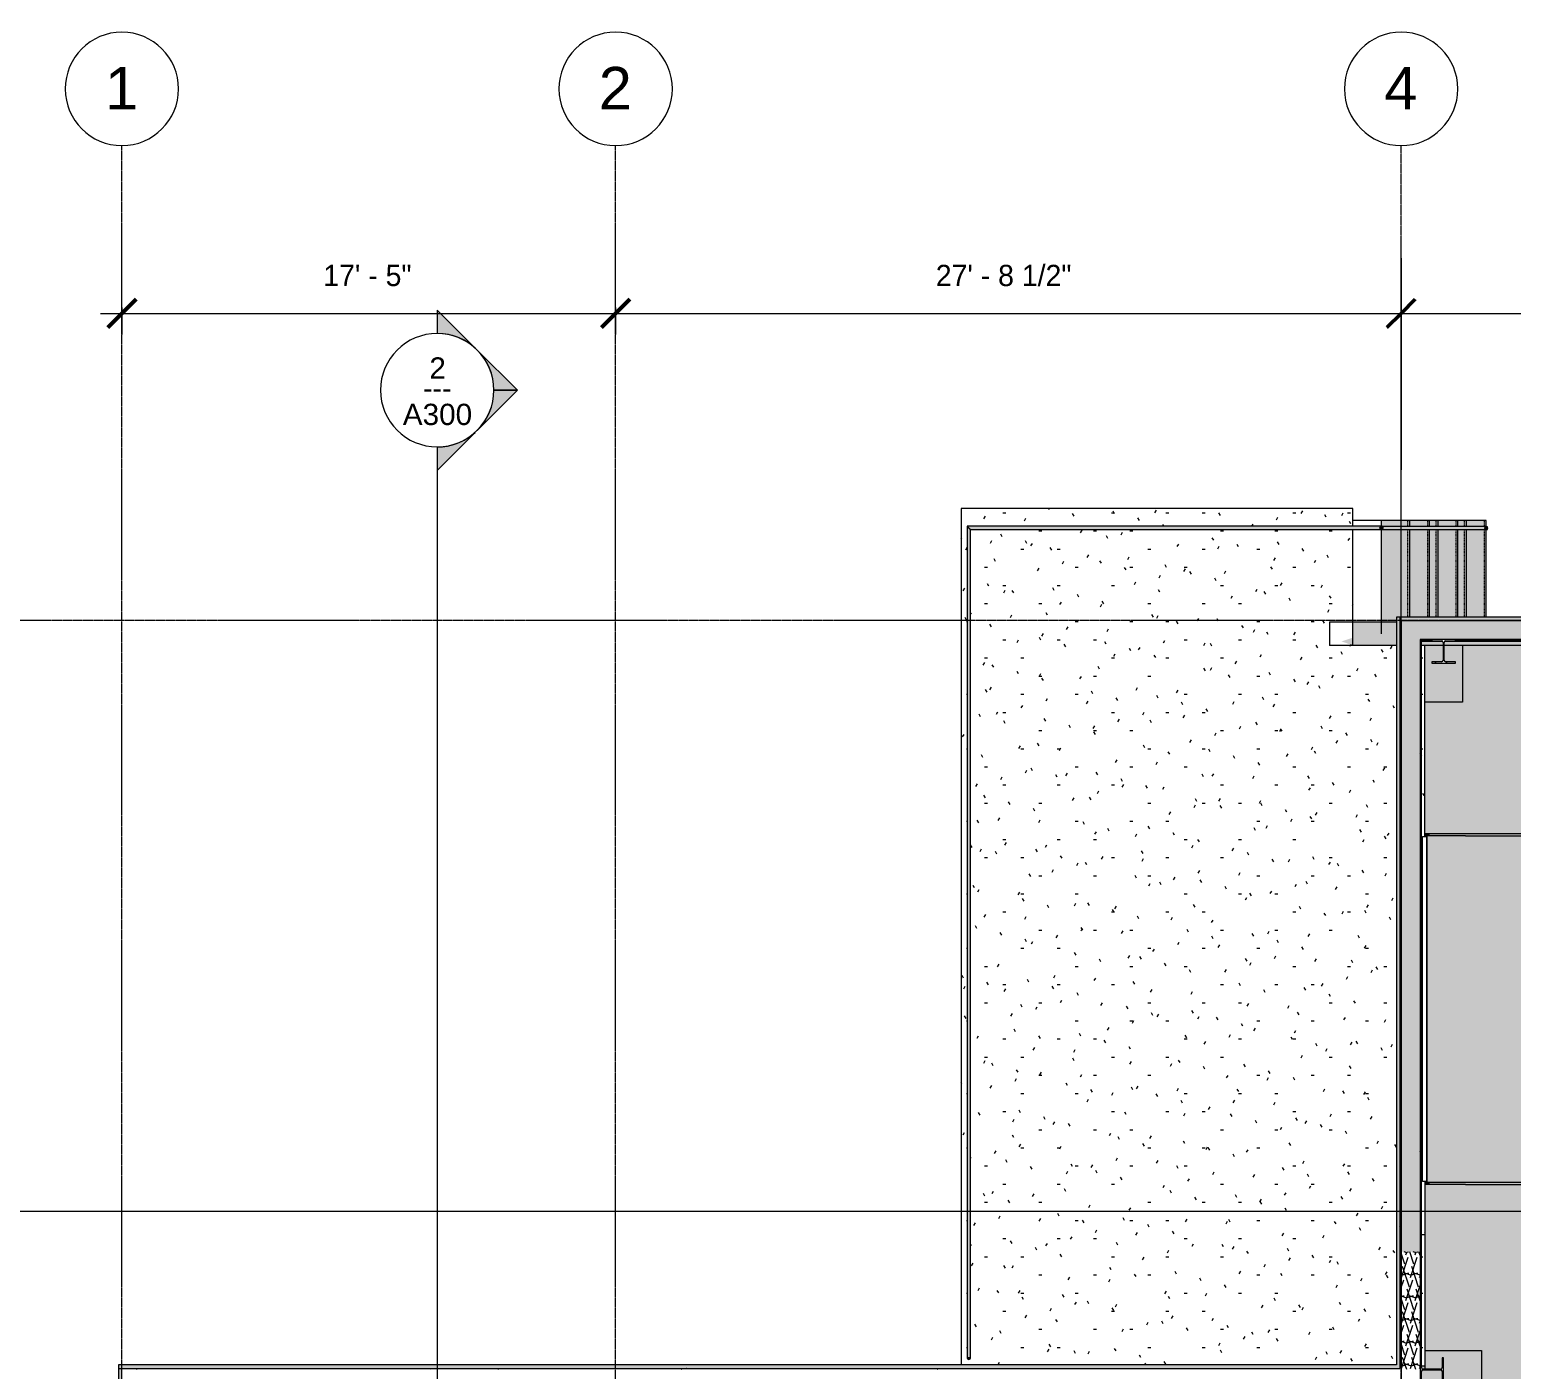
# Model space of a CAD drawing. Header units: inches. Extents: x -4124 to -1243, y 10241 to 12024.
# Drawn here: x -3607 to -2980, y 11457 to 12024 of the extents above; entities that cross this region are included whole.
import ezdxf

# ---------------------------------------------------------------- set-up
doc = ezdxf.new("R2010")
doc.units = ezdxf.units.IN
doc.header["$MEASUREMENT"] = 0
doc.linetypes.add('Grid Line 1_2_', pattern=[0.875, 0.5, -0.125, 0.125, -0.125])
doc.linetypes.add('Overhead 1_16_', pattern=[0.101562, 0.0625, -0.039062])
for name, color, linetype, lineweight in [('A-ANNO-DIMS', 211, 'Continuous', 9), ('A-ANNO-DIMS-96', 211, 'Continuous', 9), ('A-DOOR', 31, 'Continuous', 13), ('A-FLOR-HRAL', 11, 'Continuous', 9), ('A-WALL', 113, 'Continuous', 13), ('A-WALL-PATT', 111, 'Continuous', 20), ('C-BLDG-PADS', 91, 'Continuous', 13), ('C-TOPO', 7, 'Continuous', 9), ('G-ANNO-SYMB', 111, 'Continuous', 9), ('S-COLS', 52, 'Continuous', 13), ('S-FNDN', 32, 'Continuous', 13), ('S-GRID', 1, 'Continuous', 9), ('S-GRID-IDEN', 1, 'Continuous', 9), ('S-STRS', 31, 'Continuous', 9)]:
    doc.layers.add(name, color=color, linetype=linetype, lineweight=lineweight)
doc.styles.add('Arial', font='arial.ttf', dxfattribs={"height": 18})
doc.styles.add('Arial_1', font='arial.ttf', dxfattribs={"height": 9})
doc.styles.add('Century Gothic_1', font='', dxfattribs={"height": 9})
doc.styles.get('Century Gothic_1').set_extended_font_data('Century Gothic')
doc.dimstyles.new('OD__1_16__Tol__', dxfattribs={"dimscale": 12, "dimtxt": 9.397514, "dimasz": 1, "dimexe": 0.75, "dimexo": 0.5, "dimgap": 0.75, "dimtad": 1, "dimdec": 4, "dimrnd": 0.0625, "dimzin": 3, "dimdsep": 46, "dimlunit": 4, "dimtxsty": 'Century Gothic_1', "dimblk1": 'OBLIQUE', "dimblk2": 'OBLIQUE', "dimsah": 1, "dimcen": 0.09, "dimdle": 0.75, "dimazin": 0, "dimtfac": 1, "dimtdec": 4, "dimtix": 1, "dimtmove": 0, "dimatfit": 3, "dimfxl": 1, "dimtvp": 1, "dimtfill": 1, "dimfrac": 2, "dimtolj": 1, "dimtzin": 0, "dimarcsym": 2})
pattern_1 = [(161.57, (0.48, 0.48), (-3.83995378, -1.544e-05), [0, -27.322, 3.034, 0]), (18.43, (-0.48, 0.48), (-3.83995378, 1.544e-05), [0, -27.322, 3.034, 0]), (108.43, (0.48, 0.48), (1.919622, -9.60052459), [9.106, -21.25]), (71.57, (-0.48, 0.48), (1.919622, 9.60052459), [9.106, -21.25])]
pattern_2 = [(0, (0, 0), (30.72, 7.68), [1.267, -21.773, 1.267, -21.773, -122.88]), (0, (0, 0), (30.72, 7.68), [-46.08, 1.267, -44.813, 1.267, -21.773, -53.76]), (0, (0, 0), (30.72, 7.68), [-115.2, 1.267, -14.093, 1.267, -37.133]), (120, (11.52, 3.84), (-22.011075, 22.7643004), [1.267, -21.773, 1.267, -21.773, -122.88]), (120, (11.52, 3.84), (-22.011075, 22.7643004), [-46.08, 1.267, -44.813, 1.267, -21.773, -53.76]), (120, (11.52, 3.84), (-22.011075, 22.7643004), [-115.2, 1.267, -14.093, 1.267, -37.133]), (240, (15.36, 19.2), (-8.708925, -30.4443004), [1.267, -21.773, 1.267, -21.773, -122.88]), (240, (15.36, 19.2), (-8.708925, -30.4443004), [-46.08, 1.267, -44.813, 1.267, -21.773, -53.76]), (240, (15.36, 19.2), (-8.708925, -30.4443004), [-115.2, 1.267, -14.093, 1.267, -37.133])]

# ---------------------------------------------------------------- blocks, each defined once
blk = doc.blocks.new('Door-Sectional_DesignersChoice_Amarr - 16_x8_-1633680-FLOOR PLAN - MEZZANINE')
at = {"layer": 'A-DOOR', "lineweight": 9}
for points in [[(-8.28, -41.4), (-8.28, -42.11), (-7.28, -42.11), (-7.28, -40.75), (-8.28, -40.75), (-8.28, -41.34)], [(-8.28, -45.8), (-8.28, -57.61), (-7.28, -57.61), (-7.28, -42.11), (-8.28, -42.11), (-8.28, -44.25)], [(139.28, -41.4), (139.28, -42.11), (140.28, -42.11), (140.28, -40.75), (139.28, -40.75), (139.28, -41.34)], [(139.28, -45.8), (139.28, -57.61), (140.28, -57.61), (140.28, -42.11), (139.28, -42.11), (139.28, -44.25)], [(-8.28, -57.61), (-8.28, -201.4), (-7.28, -201.4), (-7.28, -57.61)], [(139.28, -201.4), (140.28, -201.4), (140.28, -57.61), (139.28, -57.61), (139.28, -132.99)]]:
    blk.add_hatch(color=8, dxfattribs=at).paths.add_polyline_path(points, flags=0)
at = {"layer": 'A-DOOR', "color": 8, "lineweight": 9}
for p, q in [((-8.28, -42.11), (-8.28, -40.75)), ((-8.28, -40.75), (-7.28, -40.75)), ((-8.28, -57.61), (-8.28, -42.11)), ((-7.28, -42.11), (-8.28, -42.11)), ((-7.28, -40.75), (-7.28, -42.11)), ((-7.28, -42.11), (-7.28, -57.61)), ((-7, -39.47), (-7, -39.4)), ((-7, -39.4), (139, -39.4)), ((-7, -41.34), (-7, -39.47)), ((-7, -39.47), (139, -39.47)), ((-7, -41.4), (-7, -41.34)), ((-7, -41.34), (139, -41.34)), ((-7, -41.4), (139, -41.4)), ((139, -39.4), (139, -39.47)), ((139, -39.47), (139, -41.34)), ((139, -41.34), (139, -41.4)), ((139.28, -42.11), (139.28, -40.75)), ((139.28, -40.75), (140.28, -40.75)), ((139.28, -57.61), (139.28, -42.11)), ((140.28, -42.11), (139.28, -42.11)), ((140.28, -40.75), (140.28, -42.11)), ((140.28, -42.11), (140.28, -57.61)), ((-8.28, -57.61), (-8.28, -201.4)), ((-7.28, -57.61), (-7.28, -201.4)), ((139.28, -57.61), (139.28, -201.4)), ((140.28, -57.61), (140.28, -201.4)), ((-7.28, -201.4), (-8.28, -201.4)), ((140.28, -201.4), (139.28, -201.4))]:
    blk.add_line(p, q, dxfattribs=at)
blk = doc.blocks.new('Railing - Lapeyre - 1 1_2_ Post-1355937-FLOOR PLAN - MEZZANINE')
at = {"layer": 'A-FLOR-HRAL'}
blk.add_hatch(color=253, dxfattribs=at).paths.add_polyline_path([(0.06, 0.74), (0, 0.75), (-0.33, 0.67), (-0.41, 0.62), (-0.63, 0.4), (-0.65, 0.37), (-0.72, 0.19), (-0.72, 0), (-0.63, 0.02), (-0.55, 0.33), (-0.53, 0.37), (-0.38, 0.56), (-0.19, 0.67), (0.04, 0.74)], flags=0)
at = {"layer": 'A-FLOR-HRAL', "color": 8}
blk.add_arc((0, 0), 0.75, 85.3095, 180, dxfattribs=at)
blk = doc.blocks.new('Railing - Lapeyre - 1 1_2_ Post-V1-FLOOR PLAN - MEZZANINE')
at = {"layer": 'A-FLOR-HRAL'}
blk.add_hatch(color=253, dxfattribs=at).paths.add_polyline_path([(0, -0.75), (0.19, -0.72), (0.37, -0.65), (0.53, -0.53), (0.65, -0.38), (0.72, -0.19), (0.72, 0), (-0.75, 0), (-0.72, -0.19), (-0.65, -0.38), (-0.53, -0.53), (-0.38, -0.65), (-0.19, -0.72), (0, -0.75)], flags=0)
at = {"layer": 'A-FLOR-HRAL', "color": 8}
blk.add_arc((0, 0), 0.75, 180, 360, dxfattribs=at)
blk = doc.blocks.new('Railing - Railing-1339868-FLOOR PLAN - MEZZANINE')
at = {"layer": 'A-FLOR-HRAL'}
for points in [[(-3209.95, 11461.9), (-3208.45, 11461.9), (-3208.48, 11812.42), (-3209.95, 11813.87), (-3209.95, 11463.12)], [(-3208.45, 11812.4), (-3035.01, 11812.42), (-3035.2, 11812.62), (-3035.28, 11812.77), (-3035.32, 11812.95), (-3035.31, 11813.15), (-3035.25, 11813.34), (-3035.13, 11813.52), (-3035.11, 11813.55), (-3034.95, 11813.68), (-3034.77, 11813.75), (-3034.58, 11813.79), (-3034.58, 11813.9), (-3209.93, 11813.87), (-3208.48, 11812.42)]]:
    blk.add_hatch(color=253, dxfattribs=at).paths.add_polyline_path(points, flags=0)
at = {"layer": 'A-FLOR-HRAL', "color": 8}
for p, q in [((-3034.58, 11813.9), (-3209.95, 11813.9)), ((-3209.95, 11813.9), (-3209.95, 11461.9)), ((-3208.45, 11812.4), (-3034.58, 11812.4)), ((-3208.45, 11461.9), (-3208.45, 11812.4)), ((-3034.58, 11813.9), (-3034.58, 11813.79)), ((-3208.45, 11461.9), (-3209.95, 11461.9))]:
    blk.add_line(p, q, dxfattribs=at)
blk.add_open_spline([(-3209.95, 11813.9), (-3209.95, 11813.9), (-3209.94, 11813.88), (-3209.9, 11813.84), (-3209.85, 11813.8), (-3209.81, 11813.75), (-3209.77, 11813.71), (-3209.72, 11813.66), (-3209.66, 11813.6), (-3209.59, 11813.54), (-3209.54, 11813.48), (-3209.49, 11813.43), (-3209.44, 11813.39), (-3209.4, 11813.34), (-3209.35, 11813.29), (-3209.3, 11813.24), (-3209.25, 11813.19), (-3209.2, 11813.15), (-3209.15, 11813.1), (-3209.11, 11813.05), (-3209.06, 11813), (-3209.01, 11812.95), (-3208.96, 11812.9), (-3208.92, 11812.86), (-3208.87, 11812.81), (-3208.83, 11812.77), (-3208.79, 11812.73), (-3208.73, 11812.68), (-3208.68, 11812.63), (-3208.64, 11812.58), (-3208.6, 11812.54), (-3208.55, 11812.49), (-3208.51, 11812.45), (-3208.47, 11812.41), (-3208.45, 11812.4), (-3208.45, 11812.4)], degree=3, knots=[0, 0, 0, 0, 0.083333, 0.125, 0.166667, 0.208333, 0.229167, 0.25, 0.291667, 0.333333, 0.354167, 0.375, 0.395833, 0.416667, 0.4375, 0.458333, 0.479167, 0.5, 0.520833, 0.541667, 0.5625, 0.583333, 0.604167, 0.625, 0.645833, 0.666667, 0.6875, 0.708333, 0.75, 0.770833, 0.791667, 0.833333, 0.875, 0.916667, 1, 1, 1, 1], dxfattribs=at)
at = {"rotation": 269.9999999999996}
blk.add_blockref('Railing - Lapeyre - 1 1_2_ Post-1355937-FLOOR PLAN - MEZZANINE', (-3034.58, 11813.15), dxfattribs=at)
blk.add_blockref('Railing - Lapeyre - 1 1_2_ Post-V1-FLOOR PLAN - MEZZANINE', (-3209.2, 11461.9))
blk = doc.blocks.new('Railing - Lapeyre - 1 1_2_ Post-1355956-FLOOR PLAN - MEZZANINE')
at = {"layer": 'A-FLOR-HRAL'}
blk.add_hatch(color=253, dxfattribs=at).paths.add_polyline_path([(0.75, 0), (0.72, 0.19), (0.65, 0.37), (0.53, 0.53), (0.37, 0.65), (0.19, 0.72), (0, 0.75), (-0.19, 0.72), (-0.38, 0.65), (-0.53, 0.53), (-0.65, 0.37), (-0.72, 0.19), (-0.75, 0), (-0.72, -0.19), (-0.65, -0.38), (-0.53, -0.53), (-0.38, -0.65), (-0.19, -0.72), (0, -0.75), (0.19, -0.72), (0.37, -0.65), (0.53, -0.53), (0.65, -0.38), (0.72, -0.19)], flags=0)
at = {"layer": 'A-FLOR-HRAL', "color": 8}
for start, end in [(360, 180), (180, 360)]:
    blk.add_arc((0, 0), 0.75, start, end, dxfattribs=at)
blk = doc.blocks.new('Railing - Railing-1340472-FLOOR PLAN - MEZZANINE')
at = {"layer": 'A-FLOR-HRAL'}
for points in [[(-3026.73, 11812.27), (-3026.21, 11812.27), (-3026.21, 11813.77), (-3034.14, 11813.75), (-3033.95, 11813.55), (-3033.88, 11813.4), (-3033.85, 11813.34), (-3033.84, 11812.95), (-3033.91, 11812.69), (-3034.02, 11812.54), (-3034.18, 11812.4), (-3034.26, 11812.35), (-3034.38, 11812.3), (-3034.38, 11812.27), (-3034.05, 11812.27)], [(-2990.74, 11812.27), (-2990.4, 11812.3), (-2990.58, 11812.37), (-2990.74, 11812.49), (-2990.86, 11812.65), (-2990.93, 11812.83), (-2990.96, 11813.02), (-2990.93, 11813.22), (-2990.86, 11813.4), (-2990.74, 11813.55), (-2990.58, 11813.67), (-2990.4, 11813.75), (-2990.4, 11813.77), (-3026.21, 11813.77), (-3026.21, 11812.27), (-2990.96, 11812.27)]]:
    blk.add_hatch(color=253, dxfattribs=at).paths.add_polyline_path(points, flags=0)
at = {"layer": 'A-FLOR-HRAL', "color": 8}
for p, q in [((-3026.21, 11813.77), (-3034.58, 11813.77)), ((-3026.21, 11812.27), (-3034.58, 11812.27)), ((-2990.21, 11813.77), (-3026.21, 11813.77)), ((-2990.21, 11812.27), (-3026.21, 11812.27))]:
    blk.add_line(p, q, dxfattribs=at)
at = {"rotation": 270}
for p in [(-3034.58, 11813.02), (-2990.21, 11813.02)]:
    blk.add_blockref('Railing - Lapeyre - 1 1_2_ Post-1355956-FLOOR PLAN - MEZZANINE', p, dxfattribs=at)
blk = doc.blocks.new('W-Wide Flange-Column - W10X49-V16-FLOOR PLAN - MEZZANINE')
at = {"layer": 'S-COLS', "lineweight": 9}
h = blk.add_hatch(dxfattribs=at)
h.set_pattern_fill('FP_21', color=8, style=0, pattern_type=2)
h.set_pattern_definition([(45, (3008.203, -11760.905), (-9.503515, 9.503515), []), (45, (3008.203, -11746.505), (-9.503515, 9.503515), [])])
h.paths.add_polyline_path([(5, -4.99), (5, -4.43), (0.86, -4.43), (0.37, -4.23), (0.17, -3.74), (0.17, 3.74), (0.37, 4.23), (0.86, 4.43), (5, 4.43), (5, 4.99), (-5, 4.98), (-5, 4.43), (-0.86, 4.43), (-0.37, 4.23), (-0.17, 3.74), (-0.17, -3.74), (-0.37, -4.23), (-0.86, -4.43), (-5, -4.43), (-5, -4.99), (0.59, -4.99)], flags=0)
for p, q in [((5, 4.99), (-5, 4.99)), ((-5, 4.99), (-5, 4.43)), ((-5, 4.43), (-0.86, 4.43)), ((-0.17, 3.74), (-0.17, -3.74)), ((0.17, -3.74), (0.17, 3.74)), ((0.86, 4.43), (5, 4.43)), ((5, 4.43), (5, 4.99)), ((-0.86, -4.43), (-5, -4.43)), ((-5, -4.43), (-5, -4.99)), ((-5, -4.99), (5, -4.99)), ((5, -4.43), (0.86, -4.43)), ((5, -4.99), (5, -4.43))]:
    blk.add_line(p, q, dxfattribs=at)
for centre, start, end in [((-0.86, 3.74), 0, 90), ((0.86, 3.74), 90, 180), ((-0.86, -3.74), 270, 0), ((0.86, -3.74), 180, 270)]:
    blk.add_arc(centre, 0.691, start, end, dxfattribs=at)
blk = doc.blocks.new('W-Wide Flange-Column - W10X49-1634179-FLOOR PLAN - MEZZANINE')
at = {"layer": 'S-COLS', "lineweight": 9}
h = blk.add_hatch(dxfattribs=at)
h.set_pattern_fill('FP_22', color=8, style=0, pattern_type=2)
h.set_pattern_definition([(315, (-11456.895, -3013.213), (9.503515, 9.503515), []), (315, (-11442.495, -3013.213), (9.503515, 9.503515), [])])
h.paths.add_polyline_path([(-5, 4.68), (-5, 4.43), (-0.79, 4.4), (-0.37, 4.23), (-0.17, 3.74), (-0.17, -3.74), (-0.37, -4.23), (-0.86, -4.43), (-5, -4.43), (-5, -4.99), (5, -4.99), (5, -4.43), (0.86, -4.43), (0.37, -4.23), (0.17, -3.74), (0.17, 3.74), (0.37, 4.23), (0.86, 4.43), (5, 4.43), (5, 4.99), (-5, 4.99)], flags=0)
for p, q in [((5, 4.99), (-5, 4.99)), ((-5, 4.99), (-5, 4.43)), ((-5, 4.43), (-0.86, 4.43)), ((-0.17, 3.74), (-0.17, -3.74)), ((0.17, -3.74), (0.17, 3.74)), ((0.86, 4.43), (5, 4.43)), ((5, 4.43), (5, 4.99)), ((-0.86, -4.43), (-5, -4.43)), ((-5, -4.43), (-5, -4.99)), ((-5, -4.99), (5, -4.99)), ((5, -4.43), (0.86, -4.43)), ((5, -4.99), (5, -4.43))]:
    blk.add_line(p, q, dxfattribs=at)
for centre, start, end in [((-0.86, 3.74), 0, 90), ((0.86, 3.74), 90, 180), ((-0.86, -3.74), 270, 0), ((0.86, -3.74), 180, 270)]:
    blk.add_arc(centre, 0.691, start, end, dxfattribs=at)
blk = doc.blocks.new('Section - Section Head - Filled-22785-FLOOR PLAN - MEZZANINE')
at = {"layer": 'G-ANNO-SYMB'}
h = blk.add_hatch(color=256, dxfattribs=at)
edge = h.paths.add_edge_path(flags=0)
edge.add_line((-0.4268, 0.1768), (-0.25, 0.3536))
edge.add_line((-0.25, 0.3536), (-0.25, 0.25))
edge.add_arc((-0.25, 0), 0.25, 90, 135)
h = blk.add_hatch(color=256, dxfattribs=at)
edge = h.paths.add_edge_path(flags=0)
edge.add_arc((-0.25, 0), 0.25, 45, 90)
edge.add_line((-0.25, 0.25), (-0.25, 0.3536))
edge.add_line((-0.25, 0.3536), (-0.0732, 0.1768))
h = blk.add_hatch(color=256, dxfattribs=at)
edge = h.paths.add_edge_path(flags=0)
edge.add_arc((-0.25, 0), 0.2503, 137.9216, 180)
edge.add_line((-0.5003, 0), (-0.6036, 0))
edge.add_line((-0.6036, 0), (-0.4358, 0.1678))
h = blk.add_hatch(color=256, dxfattribs=at)
edge = h.paths.add_edge_path(flags=0)
edge.add_line((-0.0642, 0.1678), (0.1036, 0))
edge.add_line((0.1036, 0), (0.0003, 0))
edge.add_arc((-0.25, 0), 0.2503, 0, 42.0784)
for p, q in [((-0.25, 0.3536), (-0.4268, 0.1768)), ((-0.25, 0.25), (-0.25, 0.3536)), ((-0.0732, 0.1768), (-0.25, 0.3536)), ((-0.25, 0.3536), (-0.25, 0.25)), ((-0.4358, 0.1678), (-0.6036, 0)), ((0.1036, 0), (-0.0642, 0.1678)), ((-0.6036, 0), (-0.5003, 0)), ((0.0003, 0), (0.1036, 0))]:
    blk.add_line(p, q, dxfattribs=at)
for centre, radius, start, end in [((-0.2503, 0), 0.25, 360, 180), ((-0.25, 0), 0.25, 90, 135), ((-0.25, 0), 0.25, 45, 90), ((-0.25, 0), 0.2503, 137.9216, 180), ((-0.25, 0), 0.2503, 0, 42.0784), ((-0.2503, 0), 0.25, 180, 360)]:
    blk.add_arc(centre, radius, start, end, dxfattribs=at)
blk = doc.blocks.new('Grid - Grid Head - Circle-50561-FLOOR PLAN - MEZZANINE')
at = {"layer": 'S-GRID-IDEN'}
for start, end in [(360, 180), (180, 360)]:
    blk.add_arc((0, 0), 0.25, start, end, dxfattribs=at)
blk = doc.blocks.new('DIMBLOCK6-FLOOR PLAN - MEZZANINE')
at = {"layer": 'A-ANNO-DIMS-96', "lineweight": 50}
for p, q in [((-3567.7, 11903.96), (-3561.7, 11909.96)), ((-3358.7, 11903.96), (-3352.7, 11909.96)), ((-3567.7, 11903.96), (-3573.7, 11897.96)), ((-3358.7, 11903.96), (-3364.7, 11897.96))]:
    blk.add_line(p, q, dxfattribs=at)
at = {"layer": 'A-ANNO-DIMS-96'}
for p, q in [((-3567.7, 11906.45), (-3567.7, 11894.96)), ((-3567.7, 11903.96), (-3567.7, 11906.45)), ((-3358.7, 11906.45), (-3358.7, 11894.96)), ((-3358.7, 11903.96), (-3358.7, 11906.45)), ((-3576.7, 11903.96), (-3358.7, 11903.96))]:
    blk.add_line(p, q, dxfattribs=at)
at = {"layer": 'A-ANNO-DIMS-96', "color": 0, "insert": (-3482.45, 11924.5), "char_height": 9, "width": 46.1821, "attachment_point": 1, "line_spacing_factor": 0.984502, "style": 'Century Gothic_1', "bg_fill": 3, "box_fill_scale": 1.25, "bg_fill_color": 256, "bg_fill_true_color": 13158600, "bg_fill_transparency": 0}
blk.add_mtext('17\' - 5"', dxfattribs=at)
blk = doc.blocks.new('_Oblique')
at = {"color": 0, "linetype": 'ByBlock', "lineweight": -2}
blk.add_line((-0.5, -0.5), (0.5, 0.5), dxfattribs=at)
blk = doc.blocks.new('DIMBLOCK7-FLOOR PLAN - MEZZANINE')
at = {"layer": 'A-ANNO-DIMS-96', "lineweight": 50}
for p, q in [((-3358.7, 11903.96), (-3352.7, 11909.96)), ((-3026.2, 11903.96), (-3020.2, 11909.96)), ((-3358.7, 11903.96), (-3364.7, 11897.96)), ((-3026.2, 11903.96), (-3032.2, 11897.96))]:
    blk.add_line(p, q, dxfattribs=at)
at = {"layer": 'A-ANNO-DIMS-96'}
for p, q in [((-3358.7, 11906.45), (-3358.7, 11894.96)), ((-3358.7, 11903.96), (-3358.7, 11906.45)), ((-3026.2, 11906.45), (-3026.2, 11894.96)), ((-3026.2, 11903.96), (-3026.2, 11906.45)), ((-3358.7, 11903.96), (-3026.2, 11903.96))]:
    blk.add_line(p, q, dxfattribs=at)
at = {"layer": 'A-ANNO-DIMS-96', "color": 0, "insert": (-3223.18, 11924.5), "char_height": 9, "width": 73.7481, "attachment_point": 1, "line_spacing_factor": 0.984502, "style": 'Century Gothic_1', "bg_fill": 3, "box_fill_scale": 1.25, "bg_fill_color": 256, "bg_fill_true_color": 13158600, "bg_fill_transparency": 0}
blk.add_mtext('27\' - 8 1/2"', dxfattribs=at)
blk = doc.blocks.new('DIMBLOCK8-FLOOR PLAN - MEZZANINE')
at = {"layer": 'A-ANNO-DIMS-96', "lineweight": 50}
for p, q in [((-3026.2, 11903.96), (-3020.2, 11909.96)), ((-2712.2, 11903.96), (-2706.2, 11909.96)), ((-3026.2, 11903.96), (-3032.2, 11897.96)), ((-2712.2, 11903.96), (-2718.2, 11897.96))]:
    blk.add_line(p, q, dxfattribs=at)
at = {"layer": 'A-ANNO-DIMS-96'}
for p, q in [((-3026.2, 11906.45), (-3026.2, 11894.96)), ((-3026.2, 11903.96), (-3026.2, 11906.45)), ((-2712.2, 11906.45), (-2712.2, 11894.96)), ((-2712.2, 11903.96), (-2712.2, 11906.45)), ((-3026.2, 11903.96), (-2712.2, 11903.96))]:
    blk.add_line(p, q, dxfattribs=at)
at = {"layer": 'A-ANNO-DIMS-96', "color": 0, "insert": (-2888.45, 11924.5), "char_height": 9, "width": 46.1821, "attachment_point": 1, "line_spacing_factor": 0.984502, "style": 'Century Gothic_1', "bg_fill": 3, "box_fill_scale": 1.25, "bg_fill_color": 256, "bg_fill_true_color": 13158600, "bg_fill_transparency": 0}
blk.add_mtext('26\' - 2"', dxfattribs=at)

msp = doc.modelspace()

# ---------------------------------------------------------------- hatches: boundary and pattern name
at = {"layer": 'A-WALL'}
for color, points in [(7, [(-3028.20325, 11506.77039), (-3026.70325, 11506.77039), (-3026.70325, 11775.38562), (-3028.20325, 11775.38562), (-3028.20325, 11511.91656)]), (254, [(-3026.70325, 11773.88562), (-1585.45325, 11773.88562), (-1585.45325, 11775.38562), (-3026.70325, 11775.38562)]), (7, [(-3026.70325, 11458.89539), (-3026.70325, 11506.77039), (-3028.20325, 11506.77039), (-3028.20325, 11458.89539), (-3026.72912, 11458.89539)]), (7, [(-3569.20325, 11072.39539), (-3567.70325, 11072.39539), (-3567.71392, 11457.39539), (-3569.20325, 11457.39539), (-3569.20325, 11074.46565)])]:
    msp.add_hatch(color=color, dxfattribs=at).paths.add_polyline_path(points, flags=0)
at = {"layer": 'A-WALL', "lineweight": 9}
for points in [[(-3557.70325, 11457.39539), (-3074.20325, 11457.39539), (-3074.20325, 11458.89539), (-3569.20325, 11458.89539), (-3569.20325, 11457.39539), (-3559.07825, 11457.39539)], [(-3028.39069, 11457.39539), (-3026.70325, 11457.39539), (-3026.72912, 11458.89539), (-3074.20325, 11458.89539), (-3074.20325, 11457.39539), (-3037.18084, 11457.39539)]]:
    msp.add_hatch(color=254, dxfattribs=at).paths.add_polyline_path(points, flags=0)
at = {"layer": 'A-WALL-PATT', "lineweight": 9}
h = msp.add_hatch(dxfattribs=at)
h.set_pattern_fill('FP_2', color=8, style=0, pattern_type=2)
h.set_pattern_definition(pattern_2)
h.paths.add_polyline_path([(-3026.20325, 11506.77039), (-3026.20653, 11773.88562), (-3026.70325, 11773.88562), (-3026.70325, 11506.77039)], flags=0)
h = msp.add_hatch(dxfattribs=at)
h.set_pattern_fill('FP_4', color=8, style=0, pattern_type=2)
h.set_pattern_definition(pattern_1)
h.paths.add_polyline_path([(-1866.58834, 11765.88562), (-1585.45325, 11765.88562), (-1585.45325, 11773.88562), (-3026.20325, 11773.88562), (-3026.20325, 11765.88562), (-1950.20209, 11765.88562)], flags=0)
h = msp.add_hatch(dxfattribs=at)
h.set_pattern_fill('FP_4', color=8, style=0, pattern_type=2)
h.set_pattern_definition(pattern_1)
h.paths.add_polyline_path([(-3021.01097, 11506.77039), (-3018.20325, 11506.77039), (-3018.20325, 11765.88562), (-3026.20325, 11765.88562), (-3026.20325, 11506.77039)], flags=0)
h = msp.add_hatch(dxfattribs=at)
h.set_pattern_fill('FP_5', color=8, style=0, pattern_type=2)
h.set_pattern_definition([(0, (0, 0), (0, 4.798), []), (315, (0, 0), (4.7984266, 0), [6.786, -6.786]), (45, (0, 0), (4.7984266, 0), [6.786, -6.786])])
h.paths.add_polyline_path([(-3018.20325, 11765.38562), (-3013.20325, 11765.3872), (-3013.20325, 11765.88562), (-3018.20325, 11765.88562)], flags=0)
h.paths.add_polyline_path([(-2508.27448, 11765.38562), (-2393.20325, 11765.38562), (-2393.20325, 11765.88562), (-2707.20325, 11765.88562), (-2707.20325, 11765.38562), (-2619.11209, 11765.38562)], flags=0)
h.paths.add_polyline_path([(-1587.20325, 11765.38562), (-1585.45325, 11765.38562), (-1585.45325, 11765.88562), (-1615.20325, 11765.87524), (-1615.20325, 11765.38562)], flags=0)
h.paths.add_polyline_path([(-1677.8563, 11765.38562), (-1625.20325, 11765.38562), (-1625.20325, 11765.88562), (-1735.20325, 11765.88562), (-1735.20325, 11765.38562), (-1699.36084, 11765.38562)], flags=0)
h.paths.add_polyline_path([(-2717.20325, 11765.38562), (-2717.20325, 11765.88562), (-3003.20325, 11765.88562), (-3003.20325, 11765.38562), (-2786.33959, 11765.38562)], flags=0)
h.paths.add_polyline_path([(-2383.20325, 11765.38562), (-2069.20325, 11765.38562), (-2069.20325, 11765.88562), (-2383.20325, 11765.88562), (-2383.20325, 11765.60713)], flags=0)
h.paths.add_polyline_path([(-1960.66933, 11765.38562), (-1745.20325, 11765.38562), (-1745.20325, 11765.88562), (-2059.20325, 11765.88562), (-2059.20325, 11765.38562), (-1960.87646, 11765.38562)], flags=0)
h = msp.add_hatch(dxfattribs=at)
h.set_pattern_fill('FP_2', color=8, style=0, pattern_type=2)
h.set_pattern_definition(pattern_2)
h.paths.add_polyline_path([(-3018.20325, 11506.77039), (-3017.70325, 11506.77039), (-3017.70325, 11765.38562), (-3018.20325, 11765.38562), (-3018.20325, 11511.91656)], flags=0)
h = msp.add_hatch(dxfattribs=at)
h.set_pattern_fill('FP_2', color=8, style=0, pattern_type=2)
h.set_pattern_definition(pattern_2)
h.paths.add_polyline_path([(-3026.20325, 11457.39539), (-3026.20325, 11506.77039), (-3026.70325, 11506.77039), (-3026.70325, 11457.39539)], flags=0)
h = msp.add_hatch(dxfattribs=at)
h.set_pattern_fill('FP_4', color=8, style=0, pattern_type=2)
h.set_pattern_definition(pattern_1)
h.paths.add_polyline_path([(-3026.20325, 11456.89539), (-3018.20325, 11456.89539), (-3018.20325, 11506.77039), (-3026.20325, 11506.77039), (-3026.20325, 11457.39539)], flags=0)
h = msp.add_hatch(dxfattribs=at)
h.set_pattern_fill('FP_2', color=8, style=0, pattern_type=2)
h.set_pattern_definition(pattern_2)
h.paths.add_polyline_path([(-3017.70325, 11448.89539), (-3017.70325, 11451.89539), (-3018.20325, 11451.89539), (-3018.20325, 11448.89539)], flags=0)
h.paths.add_polyline_path([(-3017.73459, 11461.89539), (-3017.70325, 11461.89539), (-3017.70325, 11506.77039), (-3018.20325, 11506.77039), (-3018.20325, 11461.89539)], flags=0)
h = msp.add_hatch(dxfattribs=at)
h.set_pattern_fill('FP_2', color=8, style=0, pattern_type=2)
h.set_pattern_definition(pattern_2)
h.paths.add_polyline_path([(-3547.70325, 11456.89539), (-3074.20325, 11456.89539), (-3074.20325, 11457.39539), (-3567.70325, 11457.39539), (-3567.70325, 11456.89539), (-3557.70325, 11456.89539)], flags=0)
at = {"layer": 'C-BLDG-PADS', "lineweight": 9}
h = msp.add_hatch(dxfattribs=at)
h.set_pattern_fill('FP_1', color=9, style=0, pattern_type=2)
h.set_pattern_definition(pattern_2)
h.paths.add_polyline_path([(-3016.20325, 11458.52039), (-3016.20325, 11536.52039), (-3017.22669, 11536.52039), (-3017.22669, 11682.52039), (-3016.20325, 11682.52039), (-3016.20325, 11763.39539), (-3017.57825, 11763.39539), (-3017.57825, 11458.52039), (-3016.2774, 11458.52039)], flags=0)
h.paths.add_polyline_path([(-3037.18084, 11458.89539), (-3028.20325, 11458.89539), (-3028.20325, 11763.39539), (-3046.58153, 11763.39539), (-3051.43065, 11765.09097), (-3046.58153, 11766.68722), (-3046.58153, 11812.39539), (-3208.45325, 11812.39539), (-3208.47882, 11461.70124), (-3208.55381, 11461.52029), (-3208.67292, 11461.36506), (-3208.82854, 11461.24575), (-3209.00951, 11461.1709), (-3209.20367, 11461.14544), (-3209.39777, 11461.17111), (-3209.57859, 11461.24613), (-3209.73382, 11461.36537), (-3209.8529, 11461.5207), (-3209.92774, 11461.70159), (-3209.95325, 11462.0895), (-3209.9277, 11813.89539), (-3046.58153, 11813.89539), (-3046.58153, 11821.39539), (-3212.45325, 11821.39539), (-3212.45325, 11458.89539), (-3074.20325, 11458.89539)], flags=0)
h = msp.add_hatch(dxfattribs=at)
h.set_pattern_fill('FP_1', color=9, style=0, pattern_type=2)
h.set_pattern_definition(pattern_2)
h.paths.add_polyline_path([(-3016.20325, 10827.02039), (-3008.90426, 10827.02039), (-3008.57568, 10827.15649), (-3008.37318, 10827.64539), (-3008.37318, 10835.12586), (-3008.57568, 10835.61476), (-3009.06458, 10835.81727), (-3013.20325, 10835.81727), (-3013.20325, 10836.37586), (-3003.20325, 10836.37586), (-3003.20325, 10835.81727), (-3007.34193, 10835.81727), (-3007.83082, 10835.61476), (-3008.03333, 10835.12586), (-3008.03333, 10827.64539), (-3007.83082, 10827.15649), (-3007.50224, 10827.02039), (-2712.90426, 10827.02039), (-2712.57568, 10827.15649), (-2712.37317, 10827.64539), (-2712.37317, 10835.12586), (-2712.57568, 10835.61476), (-2713.06458, 10835.81727), (-2717.20325, 10835.81727), (-2717.20325, 10836.37586), (-2707.20325, 10836.37586), (-2707.20325, 10835.81727), (-2711.34192, 10835.81727), (-2711.83082, 10835.61476), (-2712.03333, 10835.12586), (-2712.03333, 10827.64539), (-2711.83082, 10827.15649), (-2711.50224, 10827.02039), (-2388.90426, 10827.02039), (-2388.57568, 10827.15649), (-2388.37317, 10827.64539), (-2388.37317, 10835.12586), (-2388.57568, 10835.61476), (-2389.06458, 10835.81727), (-2393.20325, 10835.81727), (-2393.20325, 10836.37586), (-2383.20325, 10836.37586), (-2383.20325, 10835.81727), (-2387.34192, 10835.81727), (-2387.83082, 10835.61476), (-2388.03333, 10835.12586), (-2388.03333, 10827.64539), (-2387.83082, 10827.15649), (-2387.50224, 10827.02039), (-2064.90426, 10827.02039), (-2064.57568, 10827.15649), (-2064.37317, 10827.64539), (-2064.37317, 10835.12586), (-2064.57568, 10835.61476), (-2065.06458, 10835.81727), (-2069.20325, 10835.81727), (-2069.20325, 10836.37586), (-2059.20325, 10836.37586), (-2059.20325, 10835.81727), (-2063.34192, 10835.81727), (-2063.83082, 10835.61476), (-2064.03333, 10835.12586), (-2064.03333, 10827.64539), (-2063.83082, 10827.15649), (-2063.50224, 10827.02039), (-1942.39075, 10827.02039), (-1942.39075, 10828.39539), (-1845.45325, 10828.39539), (-1845.45325, 10979.89539), (-1797.95325, 10979.89539), (-1797.95325, 10977.64539), (-1790.32825, 10977.64539), (-1790.32825, 10828.39539), (-1740.37317, 10828.39539), (-1740.37317, 10835.12586), (-1740.57568, 10835.61476), (-1741.06458, 10835.81727), (-1745.20325, 10835.81727), (-1745.20325, 10836.37586), (-1735.20325, 10836.37586), (-1735.20325, 10835.81727), (-1739.34192, 10835.81727), (-1739.83082, 10835.61476), (-1740.03333, 10835.12586), (-1740.03333, 10828.39539), (-1620.37318, 10828.39539), (-1620.37318, 10835.12586), (-1620.57568, 10835.61476), (-1621.06458, 10835.81727), (-1625.20325, 10835.81727), (-1625.20325, 10836.37586), (-1615.20325, 10836.37586), (-1615.20325, 10835.81727), (-1619.34193, 10835.81727), (-1619.83082, 10835.61476), (-1620.03333, 10835.12586), (-1620.03333, 10828.39539), (-1587.20325, 10828.39539), (-1587.20325, 10994.77818), (-1635.20325, 10994.77818), (-1635.20325, 11033.89539), (-1904.20325, 11033.89539), (-1904.20325, 11264.89539), (-1829.70325, 11264.89539), (-1829.70325, 11420.89539), (-1587.20325, 11420.89539), (-1587.20325, 11763.39539), (-1620.03333, 11763.39539), (-1620.03333, 11757.16492), (-1619.83082, 11756.67602), (-1619.34193, 11756.47352), (-1615.20325, 11756.47352), (-1615.20325, 11755.91492), (-1625.20325, 11755.91492), (-1625.20325, 11756.47352), (-1621.06458, 11756.47352), (-1620.57568, 11756.67602), (-1620.37318, 11757.16492), (-1620.37318, 11763.39539), (-1740.03333, 11763.39539), (-1740.03333, 11757.16492), (-1739.83082, 11756.67602), (-1739.34192, 11756.47352), (-1735.20325, 11756.47352), (-1735.20325, 11755.91492), (-1745.20325, 11755.91492), (-1745.20325, 11756.47352), (-1741.06458, 11756.47352), (-1740.57568, 11756.67602), (-1740.37317, 11757.16492), (-1740.37317, 11763.39539), (-2064.03333, 11763.39539), (-2064.03333, 11757.16492), (-2063.83082, 11756.67602), (-2063.34192, 11756.47352), (-2059.20325, 11756.47352), (-2059.20325, 11755.91492), (-2069.20325, 11755.91492), (-2069.20325, 11756.47352), (-2065.06458, 11756.47352), (-2064.57568, 11756.67602), (-2064.37317, 11757.16492), (-2064.37317, 11763.39539), (-2388.03333, 11763.39539), (-2388.03333, 11757.16492), (-2387.83082, 11756.67602), (-2387.34192, 11756.47352), (-2383.20325, 11756.47352), (-2383.20325, 11755.91492), (-2393.20325, 11755.91492), (-2393.20325, 11756.47352), (-2389.06458, 11756.47352), (-2388.57568, 11756.67602), (-2388.37317, 11757.16492), (-2388.37317, 11763.39539), (-2712.03333, 11763.39539), (-2712.03333, 11757.16492), (-2711.83082, 11756.67602), (-2711.34192, 11756.47352), (-2707.20325, 11756.47352), (-2707.20325, 11755.91492), (-2717.20325, 11755.91492), (-2717.20325, 11756.47352), (-2713.06458, 11756.47352), (-2712.57568, 11756.67602), (-2712.37317, 11757.16492), (-2712.37317, 11763.39539), (-3008.03333, 11763.39539), (-3008.03333, 11757.16492), (-3007.83082, 11756.67602), (-3007.34193, 11756.47352), (-3003.20325, 11756.47352), (-3003.20325, 11755.91492), (-3013.20325, 11755.91492), (-3013.20325, 11756.47352), (-3009.06458, 11756.47352), (-3008.55199, 11756.73321), (-3008.37318, 11757.16492), (-3008.37318, 11763.39539), (-3016.20325, 11763.39539), (-3016.20325, 11682.52039), (-3015.22669, 11682.52039), (-3015.22669, 11536.52039), (-3016.20325, 11536.52039), (-3016.20325, 11457.06531), (-3009.47279, 11457.06531), (-3008.98389, 11457.26782), (-3008.78138, 11457.75672), (-3008.78138, 11461.89539), (-3008.22279, 11461.89539), (-3008.22279, 11451.89539), (-3008.78138, 11451.89539), (-3008.78138, 11456.03406), (-3008.98389, 11456.52296), (-3009.47279, 11456.72547), (-3016.20325, 11456.72547), (-3016.20325, 11137.81531), (-3009.47279, 11137.81531), (-3008.98389, 11138.01782), (-3008.78138, 11138.50672), (-3008.78138, 11142.64539), (-3008.22279, 11142.64539), (-3008.22279, 11132.64539), (-3008.78138, 11132.64539), (-3008.78138, 11136.78406), (-3008.98389, 11137.27296), (-3009.47279, 11137.47547), (-3016.20325, 11137.47547), (-3016.20325, 10835.81727)], flags=0)
h.paths.add_polyline_path([(-1797.95325, 10828.39539), (-1797.95325, 10975.39539), (-1840.95325, 10975.39539), (-1840.95325, 10828.39539)], flags=0)
h.paths.add_polyline_path([(-1587.20325, 11002.40318), (-1587.20325, 11039.65318), (-1627.57825, 11039.65318), (-1627.57825, 11002.40318)], flags=0)
h.paths.add_polyline_path([(-1745.20325, 11038.39539), (-1635.20325, 11038.39539), (-1635.20325, 11039.65318), (-1745.20325, 11039.65318), (-1745.20325, 11038.72821), (-1899.70325, 11038.72821), (-1899.70325, 11038.39539), (-1782.97459, 11038.39539)], flags=0)
h.paths.add_polyline_path([(-1745.20325, 11219.64539), (-1745.20325, 11260.27039), (-1829.70325, 11260.27039), (-1829.70325, 11260.39539), (-1879.20325, 11260.39539), (-1879.20325, 11259.64539), (-1747.20325, 11259.64539), (-1747.20325, 11219.64539)], flags=0)
h.paths.add_polyline_path([(-3015.87625, 11535.23914), (-3015.87625, 11536.23914), (-2855.22669, 11536.23914), (-2855.22669, 11535.23914), (-3015.28919, 11535.23914)], flags=0)
h.paths.add_polyline_path([(-3015.87625, 11682.80164), (-3015.87625, 11683.80164), (-2855.22669, 11683.80164), (-2855.22669, 11682.80164), (-3015.28919, 11682.80164)], flags=0)
at = {"layer": 'S-FNDN'}
h = msp.add_hatch(color=254, dxfattribs=at)
h.paths.add_polyline_path([(-3028.20325, 11763.39539), (-3028.20325, 11773.39539), (-3046.58148, 11773.39539), (-3046.58153, 11766.68722), (-3051.43065, 11765.09097), (-3046.58153, 11763.39539), (-3037.18084, 11763.39539)], flags=0)
h.paths.add_polyline_path([(-3017.57825, 11763.39539), (-3008.37318, 11763.39539), (-3008.37318, 11764.64539), (-3008.57568, 11765.13429), (-3008.88069, 11765.26062), (-3017.57825, 11765.26062), (-3017.57825, 11763.74026)], flags=0)
h.paths.add_polyline_path([(-1678.94779, 11763.39539), (-1678.94772, 11763.39551), (-1677.92485, 11765.26062), (-1739.52582, 11765.26062), (-1739.83082, 11765.13429), (-1740.03333, 11764.64539), (-1740.03333, 11763.39539), (-1699.36084, 11763.39539)], flags=0)
h.paths.add_polyline_path([(-2711.83082, 11763.39539), (-2388.37317, 11763.39551), (-2388.37317, 11764.64539), (-2388.57568, 11765.13429), (-2388.88069, 11765.26062), (-2711.52582, 11765.26062), (-2711.83082, 11765.13429), (-2712.03333, 11764.64539), (-2712.03333, 11763.39539), (-2711.85541, 11763.39539)], flags=0)
h.paths.add_polyline_path([(-2953.56709, 11763.39539), (-2712.37317, 11763.39539), (-2712.37317, 11764.64539), (-2712.57568, 11765.13429), (-2712.88069, 11765.26062), (-3007.52582, 11765.26062), (-3007.83082, 11765.13429), (-3008.03333, 11764.64539), (-3008.03333, 11763.39539), (-2995.37397, 11763.39539)], flags=0)
h.paths.add_polyline_path([(-1960.87646, 11763.39539), (-1740.37317, 11763.39539), (-1740.37317, 11764.64539), (-1740.57568, 11765.13429), (-1740.88069, 11765.26062), (-2063.52582, 11765.26062), (-2063.83082, 11765.13429), (-2064.03333, 11764.64539), (-2064.03333, 11763.39539)], flags=0)
h.paths.add_polyline_path([(-2388.03333, 11763.39539), (-2064.37317, 11763.39551), (-2064.37317, 11764.64539), (-2064.57568, 11765.13429), (-2064.88069, 11765.26062), (-2387.52582, 11765.26062), (-2387.83082, 11765.13429), (-2388.03333, 11764.64539), (-2388.03333, 11763.39551)], flags=0)
h = msp.add_hatch(color=7, dxfattribs=at)
h.paths.add_polyline_path([(-3016.20325, 11161.39539), (-3016.20325, 11456.72547), (-3016.95325, 11456.72547), (-3017.44215, 11456.52296), (-3017.57825, 11456.19438), (-3017.57825, 11448.27039), (-3018.20325, 11448.27039), (-3018.20325, 11161.39539)], flags=0)
h.paths.add_polyline_path([(-3016.95325, 11457.06531), (-3016.20325, 11457.06531), (-3016.20325, 11458.52039), (-3017.57825, 11458.52039), (-3017.57825, 11457.5964), (-3017.44215, 11457.26782), (-3017.1788, 11457.15874)], flags=0)
at = {"layer": 'S-STRS'}
h = msp.add_hatch(color=254, dxfattribs=at)
h.paths.add_polyline_path([(-3034.57825, 11773.39539), (-3028.20325, 11773.39539), (-3028.20325, 11775.38562), (-3026.20653, 11775.38562), (-3026.20653, 11812.27399), (-3034.57825, 11812.27399), (-3034.57825, 11773.88562)], flags=0)
h.paths.add_polyline_path([(-3034.17599, 11813.77399), (-3026.20653, 11813.77399), (-3026.20653, 11816.27399), (-3034.57825, 11816.27399), (-3034.57825, 11813.89539), (-3034.38414, 11813.86983), (-3034.20325, 11813.79491)], flags=0)
h = msp.add_hatch(color=7, dxfattribs=at)
h.paths.add_polyline_path([(-3026.20653, 11775.38562), (-3014.20653, 11775.38562), (-3014.20653, 11812.27399), (-3026.20653, 11812.27399), (-3026.20653, 11797.50681)], flags=0)
h.paths.add_polyline_path([(-3014.20653, 11813.77399), (-3014.20653, 11816.27399), (-3026.20653, 11816.27399), (-3026.20653, 11813.77399), (-3016.2774, 11813.77399)], flags=0)
h = msp.add_hatch(color=254, dxfattribs=at)
h.paths.add_polyline_path([(-3010.57825, 11775.38562), (-3010.57825, 11812.27399), (-3014.20653, 11812.27399), (-3014.20653, 11775.38562)], flags=0)
h.paths.add_polyline_path([(-3014.20653, 11813.77399), (-3010.57825, 11813.77399), (-3010.57826, 11816.27399), (-3014.20653, 11816.27399)], flags=0)
h = msp.add_hatch(color=7, dxfattribs=at)
h.paths.add_polyline_path([(-3007.33217, 11775.38562), (-3002.20653, 11775.38562), (-3002.20653, 11812.27399), (-3010.57819, 11812.27399), (-3010.57819, 11775.38562)], flags=0)
h.paths.add_polyline_path([(-3010.3797, 11813.77399), (-3002.20653, 11813.77399), (-3002.20653, 11816.27399), (-3010.57811, 11816.27399), (-3010.57819, 11813.77399)], flags=0)
h = msp.add_hatch(color=7, dxfattribs=at)
h.paths.add_polyline_path([(-2990.20653, 11775.38562), (-2990.20653, 11812.27399), (-3002.20653, 11812.27399), (-3002.20653, 11775.38562), (-2995.37397, 11775.38562)], flags=0)
h.paths.add_polyline_path([(-2990.95653, 11813.77399), (-2990.20653, 11813.77399), (-2990.20653, 11816.27399), (-3002.20653, 11816.27399), (-3002.20653, 11813.77399), (-2995.37397, 11813.77399)], flags=0)

# ---------------------------------------------------------------- linework, layer by layer
at = {"layer": 'A-WALL', "lineweight": 9}
for p, q in [((-1585.45325, 11775.38562), (-3028.20325, 11775.38562)), ((-3028.20325, 11775.38562), (-3028.20325, 11458.89539)), ((-3026.70325, 11775.38562), (-3026.70325, 11457.39539)), ((-3026.70325, 11773.88562), (-1585.45325, 11773.88562)), ((-3026.20325, 11773.88562), (-3026.20325, 10818.39539)), ((-3013.20325, 11765.88562), (-3018.20325, 11765.88562)), ((-3018.20325, 11765.88562), (-3018.20325, 11461.89539)), ((-3013.20325, 11765.38562), (-3018.20325, 11765.38562)), ((-3017.70325, 11765.38562), (-3017.70325, 11461.89539)), ((-3017.57825, 11765.26062), (-3008.88069, 11765.26062)), ((-3017.57825, 11457.5964), (-3017.57825, 11765.26062)), ((-3007.52582, 11765.26062), (-2712.88069, 11765.26062)), ((-2717.20325, 11765.88562), (-3003.20325, 11765.88562)), ((-2717.20325, 11765.38562), (-3003.20325, 11765.38562)), ((-3569.20325, 11458.89539), (-3569.20325, 11072.39539)), ((-3028.20325, 11458.89539), (-3569.20325, 11458.89539)), ((-3569.20325, 11457.39539), (-3026.70325, 11457.39539)), ((-3567.70325, 11073.89539), (-3567.70325, 11457.39539))]:
    msp.add_line(p, q, dxfattribs=at)
at = {"layer": 'C-BLDG-PADS', "color": 8, "lineweight": 9}
for p, q in [((-3046.58153, 11821.39539), (-3212.45325, 11821.39539)), ((-3212.45325, 11821.39539), (-3212.45325, 11458.89539)), ((-3046.58153, 11813.89364), (-3046.58153, 11821.39539)), ((-3046.58153, 11763.39539), (-3046.58153, 11812.39539)), ((-3028.20325, 11763.39539), (-3046.58153, 11763.39539)), ((-3016.20325, 11682.52039), (-3016.20325, 11763.39539)), ((-3016.20325, 11536.52039), (-3016.20325, 11513.89539)), ((-3017.58294, 11458.52039), (-3016.20325, 11458.52039))]:
    msp.add_line(p, q, dxfattribs=at)
at = {"layer": 'C-TOPO', "color": 8}
for p, q in [((-3026.20331, 11927.32056), (-3026.20331, 11853.03076)), ((-3026.20331, 11853.03076), (-3026.20331, 11927.32056)), ((-3026.20331, 11853.03076), (-3026.20331, 11837.76709)), ((-3026.20331, 11837.76709), (-3026.20331, 11853.03076)), ((-3026.20331, 11831.1416), (-3026.20331, 11837.76709)), ((-3026.20331, 11831.1416), (-3026.20331, 11837.76709)), ((-3026.20331, 11816.27417), (-3026.20331, 11831.1416)), ((-3026.20331, 11816.39575), (-3026.20331, 11831.1416)), ((-3046.58148, 11816.39575), (-3026.20331, 11816.39575)), ((-3046.58148, 11816.39575), (-3026.20331, 11816.39575)), ((-3026.20331, 11816.27417), (-3026.20331, 11816.39575))]:
    msp.add_line(p, q, dxfattribs=at)
at = {"layer": 'G-ANNO-SYMB'}
for p, q in [((-3434.23256, 11847.41172), (-3434.23256, 10300.08503)), ((-4008.43211, 11523.97754), (-1530.35451, 11523.97754))]:
    msp.add_line(p, q, dxfattribs=at)
at = {"layer": 'S-FNDN', "color": 8, "lineweight": 9}
for p, q in [((-3056.58153, 11773.39539), (-3028.20325, 11773.39539)), ((-3056.58153, 11773.39539), (-3056.58153, 11763.39539)), ((-3046.58153, 11763.39539), (-3056.58153, 11763.39539)), ((-3008.37318, 11763.39539), (-3017.57825, 11763.39539)), ((-3016.20326, 11739.39539), (-3016.20326, 11763.39539)), ((-2720.20325, 11763.39539), (-3008.03333, 11763.39539)), ((-3000.20326, 11763.39539), (-3000.20326, 11739.39539)), ((-3000.20326, 11739.39539), (-3016.20326, 11739.39539)), ((-3016.20325, 11513.89539), (-3017.57825, 11513.89539)), ((-3016.20325, 11513.89539), (-3016.20325, 11457.06531)), ((-3016.20325, 11464.89539), (-2992.20325, 11464.89539)), ((-2992.20325, 11464.89539), (-2992.20325, 11448.89539))]:
    msp.add_line(p, q, dxfattribs=at)
at = {"layer": 'S-GRID', "linetype": 'Grid Line 1_2_'}
for p, q in [((-3567.70325, 10413.09146), (-3567.70325, 11974.97202)), ((-1362.80331, 11773.89539), (-3750.49332, 11773.89539))]:
    msp.add_line(p, q, dxfattribs=at)
at = {"layer": 'S-STRS', "color": 8}
for p, q in [((-3034.57825, 11813.89539), (-3034.57825, 11816.27399)), ((-3022.57825, 11816.27399), (-3034.57825, 11816.27399)), ((-3034.57825, 11768.27399), (-3034.57825, 11812.27399)), ((-3026.20653, 11813.77399), (-3026.20653, 11816.27399)), ((-3014.20653, 11816.27399), (-3026.20653, 11816.27399)), ((-3026.20653, 11775.38562), (-3026.20653, 11812.27399)), ((-3022.57825, 11813.77399), (-3022.57825, 11816.27399)), ((-3022.57825, 11775.38562), (-3022.57825, 11812.27399)), ((-3010.57825, 11816.27399), (-3014.20653, 11816.27399)), ((-3002.20653, 11816.27399), (-3014.20653, 11816.27399)), ((-3014.20653, 11813.77399), (-3014.20653, 11816.27399)), ((-3014.20653, 11775.38562), (-3014.20653, 11812.27399)), ((-3010.57825, 11813.77399), (-3010.57825, 11816.27399)), ((-3010.57825, 11775.38562), (-3010.57825, 11812.27399)), ((-2998.57825, 11816.27399), (-3002.20653, 11816.27399)), ((-2990.20653, 11816.27399), (-3002.20653, 11816.27399)), ((-3002.20653, 11813.77399), (-3002.20653, 11816.27399)), ((-3002.20653, 11775.38562), (-3002.20653, 11812.27399)), ((-2998.57825, 11813.77399), (-2998.57825, 11816.27399)), ((-2998.57825, 11775.38562), (-2998.57825, 11812.27399)), ((-2990.20653, 11813.77399), (-2990.20653, 11816.27399)), ((-2990.20653, 11775.38562), (-2990.20653, 11812.27399))]:
    msp.add_line(p, q, dxfattribs=at)
at = {"layer": 'S-STRS', "color": 8, "linetype": 'Overhead 1_16_'}
for p, q in [((-3023.32825, 11813.77399), (-3023.32825, 11816.27399)), ((-3023.32825, 11775.38562), (-3023.32825, 11812.27399)), ((-3014.95653, 11813.77399), (-3014.95653, 11816.27399)), ((-3014.95653, 11775.38562), (-3014.95653, 11812.27399)), ((-3011.32825, 11813.77399), (-3011.32825, 11816.27399)), ((-3011.32825, 11775.38562), (-3011.32825, 11812.27399)), ((-3002.95653, 11813.77399), (-3002.95653, 11816.27399)), ((-3002.95653, 11775.38562), (-3002.95653, 11812.27399)), ((-2999.32825, 11813.77399), (-2999.32825, 11816.27399)), ((-2999.32825, 11775.38562), (-2999.32825, 11812.27399)), ((-2990.95653, 11813.77399), (-2990.95653, 11816.27399)), ((-2990.95653, 11775.38562), (-2990.95653, 11812.27399))]:
    msp.add_line(p, q, dxfattribs=at)

# ---------------------------------------------------------------- block references
at = {"layer": 'A-DOOR', "color": 8, "lineweight": 9, "rotation": 89.99999999999957}
msp.add_blockref('Door-Sectional_DesignersChoice_Amarr - 16_x8_-1633680-FLOOR PLAN - MEZZANINE', (-3056.62995, 11543.52039), dxfattribs=at)
at = {"layer": 'A-FLOR-HRAL', "color": 8}
for name in ['Railing - Railing-1339868-FLOOR PLAN - MEZZANINE', 'Railing - Railing-1340472-FLOOR PLAN - MEZZANINE']:
    msp.add_blockref(name, (0, 0), dxfattribs=at)
at = {"layer": 'G-ANNO-SYMB', "xscale": 95.99999999999994, "yscale": 95.99999999999994, "zscale": 95.99999999999994, "rotation": 269.9999999999996}
msp.add_blockref('Section - Section Head - Filled-22785-FLOOR PLAN - MEZZANINE', (-3434.23256, 11847.41172), dxfattribs=at)
at = {"layer": 'S-COLS', "color": 7, "lineweight": 9}
msp.add_blockref('W-Wide Flange-Column - W10X49-V16-FLOOR PLAN - MEZZANINE', (-3008.20325, 11760.90516), dxfattribs=at)
at = {"layer": 'S-COLS', "color": 7, "lineweight": 9, "rotation": 89.9999999999999}
msp.add_blockref('W-Wide Flange-Column - W10X49-1634179-FLOOR PLAN - MEZZANINE', (-3013.21302, 11456.89539), dxfattribs=at)
at = {"layer": 'S-GRID-IDEN', "xscale": 95.99999999999994, "yscale": 95.99999999999994, "zscale": 95.99999999999994}
for p in [(-3567.70325, 11998.97202), (-3358.70325, 11998.97202), (-3026.20325, 11998.97202)]:
    msp.add_blockref('Grid - Grid Head - Circle-50561-FLOOR PLAN - MEZZANINE', p, dxfattribs=at)

# ---------------------------------------------------------------- texts
at = {"layer": 'G-ANNO-SYMB', "char_height": 9, "attachment_point": 1}
for s, insert, width, style in [('2', (-3437.55354, 11885.32035), 8.484, 'Arial_1'), ('---', (-3440.20485, 11876.81366), 15.453, 'Century Gothic_1'), ('A300', (-3448.79763, 11865.68411), 35.754, 'Arial_1')]:
    msp.add_mtext(s, dxfattribs=dict(at, insert=insert, width=width, style=style))
at = {"layer": 'S-GRID-IDEN', "char_height": 18, "width": 16.968, "attachment_point": 1, "style": 'Arial'}
for s, insert in [('1', (-3574.83228, 12008.25996)), ('2', (-3365.83228, 12008.25996)), ('4', (-3033.33228, 12008.25996))]:
    msp.add_mtext(s, dxfattribs=dict(at, insert=insert))

# ---------------------------------------------------------------- next in the draw order: dimensions: what is measured, and where the dimension line sits
at = {"layer": 'A-ANNO-DIMS'}
dim = msp.add_linear_dim(base=(-3358.70325, 11903.96198), p1=(-3567.70325, 11912.44726), p2=(-3358.70325, 11912.44726), dimstyle='OD__1_16__Tol__', override={"dimpost": '<>', "dimfxl": 209}, dxfattribs=at)
dim.commit()
dim.dimension.update_dxf_attribs({"geometry": 'DIMBLOCK6-FLOOR PLAN - MEZZANINE', "text_midpoint": (-3463.20325, 11917.57516)})

# ---------------------------------------------------------------- next in the draw order: dimensions: what is measured, and where the dimension line sits
dim = msp.add_linear_dim(base=(-3026.20325, 11903.96198), p1=(-3358.70325, 11912.44726), p2=(-3026.20325, 11912.44726), dimstyle='OD__1_16__Tol__', override={"dimpost": '<>', "dimfxl": 332.5}, dxfattribs=at)
dim.commit()
dim.dimension.update_dxf_attribs({"geometry": 'DIMBLOCK7-FLOOR PLAN - MEZZANINE', "text_midpoint": (-3192.45325, 11918.18699)})

# ---------------------------------------------------------------- next in the draw order: linework, layer by layer
at = {"layer": 'S-GRID', "linetype": 'Grid Line 1_2_'}
msp.add_line((-3358.70325, 10413.09146), (-3358.70325, 11974.97202), dxfattribs=at)

# ---------------------------------------------------------------- next in the draw order: dimensions: what is measured, and where the dimension line sits
at = {"layer": 'A-ANNO-DIMS'}
dim = msp.add_linear_dim(base=(-2712.20325, 11903.96198), p1=(-3026.20325, 11912.44726), p2=(-2712.20325, 11912.44726), dimstyle='OD__1_16__Tol__', override={"dimpost": '<>', "dimfxl": 314}, dxfattribs=at)
dim.commit()
dim.dimension.update_dxf_attribs({"geometry": 'DIMBLOCK8-FLOOR PLAN - MEZZANINE', "text_midpoint": (-2869.20325, 11917.68835)})

# ---------------------------------------------------------------- next in the draw order: linework, layer by layer
at = {"layer": 'S-GRID', "linetype": 'Grid Line 1_2_'}
msp.add_line((-3026.20325, 10769.69706), (-3026.20325, 11974.97202), dxfattribs=at)

doc.saveas('drawing.dxf')
